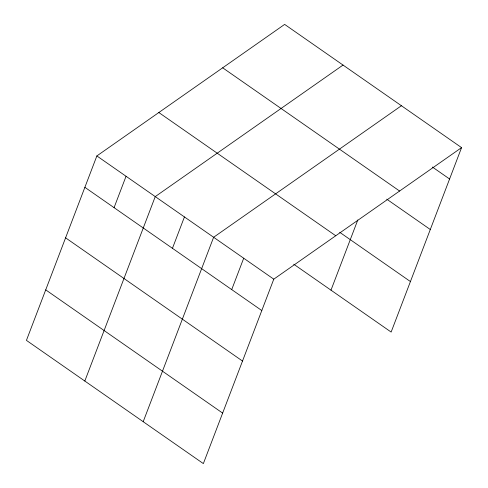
<?xml version="1.0" encoding="UTF-8"?>
<svg xmlns="http://www.w3.org/2000/svg" width="488" height="488" viewBox="0 0 488 488"><rect width="100%" height="100%" fill="white"/><g stroke="black" fill="none" stroke-linecap="round" stroke-linejoin="round"><path stroke-width="0.73" d="M96.862 155.94L26.431 340.374L203.356 463.6L273.78 279.166L461.569 147.626L284.644 24.4L96.862 155.94L273.78 279.166M114.07 207.65L126.05 176.272M84.814 381.036L155.245 196.603L343.034 65.063M172.453 248.313L184.434 216.934M143.197 421.705L213.628 237.266L401.417 105.731M231.721 289.597L243.707 258.219M330.986 290.165L357.795 219.966M461.569 147.626L391.138 332.06L293.721 264.209M432.399 167.036L449.588 179.004M222.674 67.808L399.599 191.034M386.716 199.159L430.3 229.512M339.715 232.3L410.426 281.552M158.832 112.533L335.75 235.759M84.875 187.319L261.8 310.545M65.587 237.827L242.512 361.053M45.72 289.866L222.638 413.092"/></g></svg>
